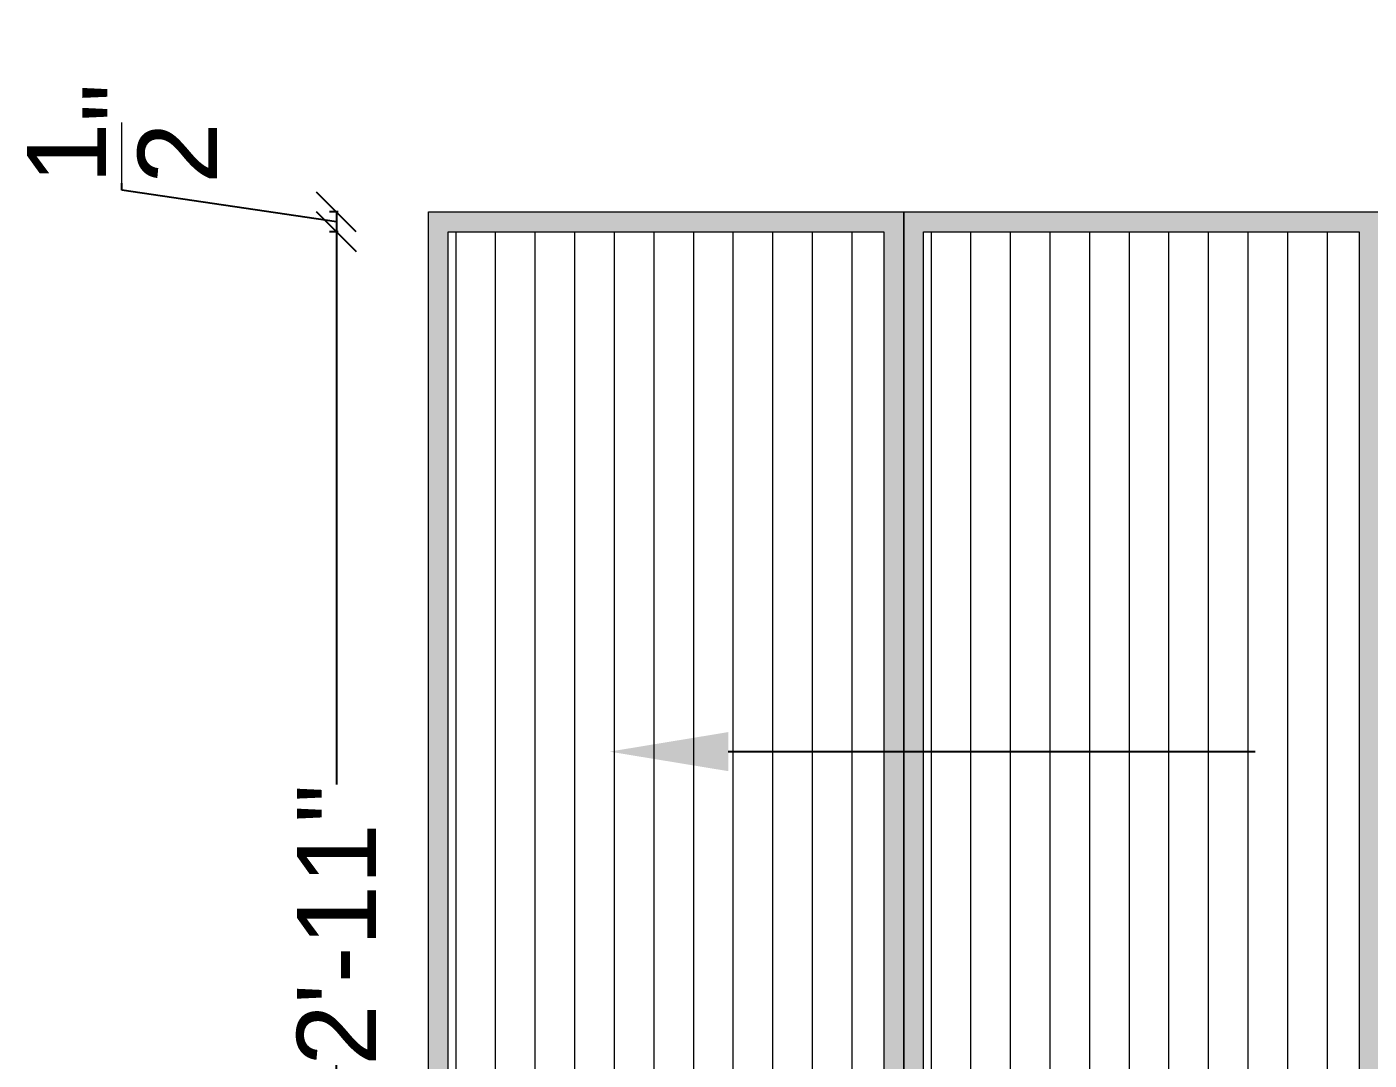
# Model space of a CAD drawing. Header units: inches. Extents: x 15448 to 46480, y -8154 to 0.
# Drawn here: x 19660.88 to 19694.77, y -3079.17 to -3053.09 of the extents above; entities that cross this region are included whole.
import ezdxf
from ezdxf import colors
from ezdxf.entities.mleader import LeaderData, LeaderLine
from ezdxf.math import Vec2, Vec3

# ---------------------------------------------------------------- set-up
doc = ezdxf.new("R2010")
doc.units = ezdxf.units.IN
doc.header["$MEASUREMENT"] = 0
doc.layers.add('IEL-HATCH-002', color=7, linetype='Continuous')
doc.styles.add('b.k', font='verdana.ttf')
doc.styles.get("Standard").update_dxf_attribs({"font": 'arial.ttf'})
doc.dimstyles.new('STANDARD$0', dxfattribs={"dimscale": 0, "dimtxt": 6, "dimasz": 3, "dimexe": 2, "dimexo": 2, "dimgap": 0, "dimtad": 0, "dimtih": 1, "dimtoh": 1, "dimdec": 1, "dimzin": 0, "dimdsep": 46, "dimlunit": 4, "dimtxsty": 'b.k', "dimcen": 2.5, "dimclrd": 256, "dimclre": 256, "dimclrt": 256, "dimadec": 0, "dimazin": 0, "dimtfac": 1, "dimtdec": 1, "dimtofl": 0, "dimtmove": 2, "dimatfit": 2, "dimfxl": 1, "dimfrac": 2, "dimtolj": 1, "dimtzin": 0, "dimlwd": 9, "dimlwe": 9, "dimarcsym": 0})

# ---------------------------------------------------------------- blocks, each defined once
blk = doc.blocks.new('_Oblique')
at = {"color": 0, "linetype": 'ByBlock', "lineweight": -2}
blk.add_line((-0.5, -0.5), (0.5, 0.5), dxfattribs=at)
blk = doc.blocks.new('*D347')
at = {"color": 1, "lineweight": -2, "transparency": 16777216}
for p, q in [((19663.28129354428, -3057.212989478289), (19663.28129354428, -3057.032989478289)), ((19668.69848481488, -3058.009945139954), (19663.28129354428, -3057.212989478289)), ((19668.73785489362, -3057.759945139954), (19668.51848481488, -3057.759945139954)), ((19668.69848481488, -3057.759945139954), (19668.69848481488, -3058.259945139954)), ((19668.73785489362, -3058.259945139954), (19668.51848481488, -3058.259945139954))]:
    blk.add_line(p, q, dxfattribs=at)
at = {"layer": 'Defpoints', "color": 0, "transparency": 16777216}
for p in [(19671.02139608507, -3057.759945139954), (19668.69848481488, -3058.259945139954), (19671.52139608507, -3058.259945139954)]:
    blk.add_point(p, dxfattribs=at)
at = {"color": 1, "lineweight": -2, "transparency": 16777216}
for p, rotation in [((19668.69848481488, -3057.759945139954), 90), ((19668.69848481488, -3058.259945139954), 270)]:
    blk.add_blockref('_Oblique', p, dxfattribs=dict(at, rotation=rotation))
at = {"color": 1, "lineweight": 5, "transparency": 16777216, "insert": (19663.28129354428, -3055.783371470109), "char_height": 2, "attachment_point": 5, "rotation": 90}
blk.add_mtext('\\A1;{\\H1x;\\S1/2;}"', dxfattribs=at)
blk = doc.blocks.new('*D348')
at = {"color": 1, "lineweight": -2, "transparency": 16777216}
for p, q in [((19668.73785489362, -3058.259945139954), (19668.51848481489, -3058.259945139954)), ((19668.69848481489, -3058.259945139954), (19668.69848481489, -3072.217694116762)), ((19668.69848481489, -3093.259945139955), (19668.69848481489, -3079.302196163147)), ((19668.73785489362, -3093.259945139955), (19668.51848481489, -3093.259945139955))]:
    blk.add_line(p, q, dxfattribs=at)
at = {"layer": 'Defpoints', "color": 0, "transparency": 16777216}
for p in [(19671.52139608507, -3058.259945139954), (19668.69848481489, -3093.259945139955), (19671.52139608507, -3093.259945139955)]:
    blk.add_point(p, dxfattribs=at)
at = {"color": 1, "lineweight": -2, "transparency": 16777216}
for p, rotation in [((19668.69848481489, -3058.259945139954), 90), ((19668.69848481489, -3093.259945139955), 270)]:
    blk.add_blockref('_Oblique', p, dxfattribs=dict(at, rotation=rotation))
at = {"color": 1, "lineweight": 5, "transparency": 16777216, "insert": (19668.69848481488, -3075.75994513996), "char_height": 2, "attachment_point": 5, "rotation": 90}
blk.add_mtext('\\A1;2\'-11"', dxfattribs=at)

msp = doc.modelspace()

# ---------------------------------------------------------------- hatches: boundary and pattern name
at = {"layer": 'IEL-HATCH-002', "lineweight": 5, "true_color": 0x9d754d, "transparency": 33554687}
h = msp.add_hatch(color=35, dxfattribs=at)
h.dxf.hatch_style = 1
h.paths.add_polyline_path([(19683.02139608506, -3057.759945139953), (19671.02139608506, -3057.759945139953), (19671.02139608506, -3093.759945139953), (19683.02139608506, -3093.759945139953)])
h.paths.add_polyline_path([(19671.52139608506, -3058.259945139953), (19682.52139608506, -3058.259945139953), (19682.52139608506, -3093.259945139953), (19671.52139608506, -3093.259945139953)], flags=16)
h.paths.add_polyline_path([(19683.02139608506, -3105.759945139953), (19671.02139608506, -3105.759945139953), (19671.02139608506, -3141.759945139953), (19683.02139608506, -3141.759945139953)])
h.paths.add_polyline_path([(19671.52139608506, -3106.259945139953), (19682.52139608506, -3106.259945139953), (19682.52139608506, -3141.259945139953), (19671.52139608506, -3141.259945139953)], flags=16)
h.paths.add_polyline_path([(19683.02139608506, -3093.759945139953), (19671.02139608506, -3093.759945139953), (19671.02139608506, -3105.759945139953), (19683.02139608506, -3105.759945139953)])
h.paths.add_polyline_path([(19671.52139608506, -3094.259945139953), (19682.52139608506, -3094.259945139953), (19682.52139608506, -3105.259945139953), (19671.52139608506, -3105.259945139953)], flags=16)
edge = h.paths.add_edge_path(flags=0)
edge.add_arc((19677.02139608495, -3096.657829318605), 0.2311574669427209, 149.999999999337, 179.9999999993237, ccw=False)
edge.add_arc((19677.02139608496, -3096.426671851658), 0.2311574669461381, 179.9999999995491, 210.0000000004073, ccw=False)
edge.add_line((19676.79023861801, -3096.426671851656), (19676.79023861802, -3095.59386761338))
edge.add_arc((19677.02139608497, -3095.593867613382), 0.2311574669436304, 149.9999999985561, 179.9999999994365, ccw=False)
edge.add_arc((19677.02139608497, -3095.362710146434), 0.2311574669464611, 179.999999999211, 209.9999999994986, ccw=False)
edge.add_line((19676.79023861802, -3095.362710146431), (19676.79023861803, -3094.529905908149))
edge.add_arc((19677.02139608498, -3094.529905908153), 0.2311574669422094, 149.9999999999529, 179.999999999211, ccw=False)
edge.add_arc((19677.02139608498, -3094.298748441208), 0.2311574669489607, 180, 209.9999999995358, ccw=False)
edge.add_line((19676.79023861804, -3094.298748441208), (19677.15255355193, -3094.298748441211))
edge.add_line((19677.15255355192, -3094.298748441211), (19677.25255355193, -3094.298748441208))
edge.add_arc((19677.02139608498, -3094.298748441208), 0.2311574669467404, -30.00000000190181, 0, ccw=False)
edge.add_arc((19677.02139608498, -3094.529905908154), 0.2311574669433519, -4.5088199840392917e-10, 29.999999998522526, ccw=False)
edge.add_line((19677.25255355192, -3094.529905908156), (19677.25255355192, -3095.362710146432))
edge.add_arc((19677.02139608497, -3095.36271014643), 0.2311574669471383, 329.99999999890935, 359.9999999995491, ccw=False)
edge.add_arc((19677.02139608497, -3095.593867613378), 0.2311574669441477, -7.889866537880152e-10, 29.999999999626425, ccw=False)
edge.add_line((19677.25255355191, -3095.593867613381), (19677.2525535519, -3096.426671851667))
edge.add_arc((19677.02139608495, -3096.426671851664), 0.2311574669448646, 330.0000000006966, 359.9999999993237, ccw=False)
edge.add_arc((19677.02139608495, -3096.657829318605), 0.231157466945114, -5.636024980049115e-10, 29.999999999400984, ccw=False)
edge.add_line((19677.2525535519, -3096.657829318607), (19677.25255355189, -3097.490633556884))
edge.add_arc((19677.02139608495, -3097.490633556883), 0.2311574669465699, 329.9999999995926, 359.9999999995491, ccw=False)
edge.add_arc((19677.02139608494, -3097.721791023831), 0.231157466947672, -7.889866537880152e-10, 30.0000000001819, ccw=False)
edge.add_line((19677.25255355189, -3097.721791023834), (19677.25255355188, -3098.554595262115))
edge.add_arc((19677.02139608494, -3098.554595262112), 0.2311574669455468, 329.9999999993974, 359.99999999921096, ccw=False)
edge.add_arc((19677.02139608494, -3098.785752729056), 0.2311574669439204, -4.5088199840392917e-10, 29.999999999010583, ccw=False)
edge.add_line((19677.25255355188, -3098.785752729058), (19677.25255355187, -3099.618556967336))
edge.add_arc((19677.02139608492, -3099.618556967334), 0.2311574669473088, 302.7438041730406, 359.9999999995491, ccw=False)
edge.add_spline(control_points=[(19677.14642534938, -3099.812982936675), (19677.16148011331, -3099.856545838492), (19677.201810925, -3100.000587289797), (19677.23109670933, -3100.102182916261), (19677.2507368838, -3100.170316854787)], knot_values=[0, 0, 0, 0, 0.1141572329172678, 0.3466016303527853, 0.3466016303527853, 0.3466016303527853, 0.3466016303527853], degree=3, periodic=0)
edge.add_spline(control_points=[(19677.2507368838, -3100.170316854789), (19677.35281064721, -3100.210121403291), (19677.52481811822, -3100.27719720704), (19677.76816304128, -3100.380862479165), (19677.84636796141, -3100.526177326803), (19677.86552795893, -3100.637791232411), (19677.95288333305, -3100.659363031624), (19678.04111047502, -3100.694434589653), (19678.07108919763, -3100.793285825135), (19678.01572484275, -3100.882493242955), (19677.91387601201, -3100.864939217465), (19677.89494221685, -3100.893680320427)], knot_values=[0, 0, 0, 0, 0.3319457172320727, 0.5593713940211045, 0.7627906759835221, 0.8061479604985735, 0.8763031017604368, 1.001070928387396, 1.079969527614563, 1.150657615856572, 1.281648892515525, 1.281648892515525, 1.281648892515525, 1.281648892515525], degree=3, periodic=0)
edge.add_spline(control_points=[(19677.89494221685, -3100.893680320427), (19677.89478327102, -3100.893921596864), (19677.88450143627, -3100.910049851305), (19677.91456135821, -3101.104433660117), (19677.91363723327, -3101.348236933078), (19678.01635251851, -3101.713447398814), (19678.17022451787, -3101.979908967279), (19678.38034970532, -3102.14588822259), (19678.39377840222, -3102.406589700443), (19678.10246400328, -3102.522183216279), (19677.65435511155, -3102.723023873702), (19676.95838036973, -3102.719768945933), (19676.26561016137, -3102.664328556576), (19675.84453683209, -3102.525698952571), (19675.58455587362, -3102.348141373315), (19675.62981418691, -3102.12677022975), (19675.78769689568, -3101.9347299231), (19675.96129996176, -3101.712841892825), (19676.10147824387, -3101.398332688383), (19676.0723868972, -3101.153829568943), (19676.16247541664, -3100.924587572049), (19676.13595821288, -3100.885098507872)], knot_values=[1.281648892515525, 1.281648892515525, 1.281648892515525, 1.281648892515525, 1.282748540939646, 1.354303612757509, 1.774244973674678, 2.102360329258417, 2.454765852950806, 2.685757021997261, 2.883175009536926, 3.097129624077251, 3.522594061473488, 4.408978463109259, 5.104255115338091, 5.59437065465665, 5.772614118646746, 5.951380871902651, 6.17997774547312, 6.528912202271676, 6.798805069786871, 7.163749965968455, 7.344284159688607, 7.344284159688607, 7.344284159688607, 7.344284159688607], degree=3, periodic=0)
edge.add_spline(control_points=[(19676.13595821288, -3100.885098507872), (19676.13435975756, -3100.882718109651), (19676.10995287169, -3100.852287218199), (19676.01447414351, -3100.845698867002), (19675.96052406474, -3100.750341869037), (19676.01769323502, -3100.639595275396), (19676.12176953306, -3100.639027757641), (19676.15664418729, -3100.601771884601), (19676.1577426029, -3100.600528827033)], knot_values=[7.344284159688607, 7.344284159688607, 7.344284159688607, 7.344284159688607, 7.35516674914982, 7.491587394092469, 7.561821144903832, 7.650698142054309, 7.809160591789653, 7.814466894505005, 7.814466894505005, 7.814466894505005, 7.814466894505005], degree=3, periodic=0)
edge.add_spline(control_points=[(19676.1577426029, -3100.600528827033), (19676.17558677683, -3100.580334890124), (19676.2009511824, -3100.501221384418), (19676.30093611324, -3100.370941325135), (19676.5166240903, -3100.259018627324), (19676.69334573845, -3100.197717328478), (19676.78842194991, -3100.164737241926)], knot_values=[7.814466894505005, 7.814466894505005, 7.814466894505005, 7.814466894505005, 7.900669774338416, 8.044288081609443, 8.304775276476187, 8.608112935299886, 8.608112935299886, 8.608112935299886, 8.608112935299886], degree=3, periodic=0)
edge.add_spline(control_points=[(19676.78842194998, -3100.164737241879), (19676.84804582327, -3100.123812031489), (19676.8323030513, -3100.001802218976), (19676.8803202569, -3099.859934947025), (19676.90095922763, -3099.815860636662)], knot_values=[0.7792624189428321, 0.7792624190270767, 0.7792624190270767, 0.7792624190270767, 0.9990445865387061, 1.11436385422479, 1.11436385422479, 1.11436385422479, 1.11436385422479], degree=3, periodic=0)
edge.add_arc((19677.02139608493, -3099.618556967335), 0.2311574669460325, 179.9999999993237, 238.5995381174768, ccw=False)
edge.add_line((19676.79023861798, -3099.618556967332), (19676.79023861799, -3098.785752729048))
edge.add_arc((19677.02139608493, -3098.785752729051), 0.2311574669416409, 150.0000000002457, 179.9999999993237, ccw=False)
edge.add_arc((19677.02139608494, -3098.55459526211), 0.2311574669450747, 179.9999999994365, 209.9999999994986, ccw=False)
edge.add_line((19676.79023861799, -3098.554595262108), (19676.790238618, -3097.72179102383))
edge.add_arc((19677.02139608494, -3097.721791023832), 0.231157466943005, 149.9999999988489, 179.9999999994365, ccw=False)
edge.add_arc((19677.02139608494, -3097.490633556887), 0.2311574669431557, 179.999999999211, 209.9999999993336, ccw=False)
edge.add_line((19676.790238618, -3097.490633556884), (19676.79023861801, -3096.657829318603))
h.paths.add_polyline_path([(19676.95939739541, -3097.606212290356, -0.2512752057928399), (19677.08339477448, -3097.606212290357, -0.2512752057945546)], flags=0)
h.paths.add_polyline_path([(19676.9593973954, -3098.670173995583, -0.2512752057998141), (19677.08339477447, -3098.670173995583, -0.2512752057989255)], flags=0)
h.paths.add_polyline_path([(19676.95939739542, -3096.54225058513, -0.2512752057917643), (19677.08339477449, -3096.542250585131, -0.2512752057965136)], flags=0)
edge = h.paths.add_edge_path(flags=0)
edge.add_spline(control_points=[(19677.02459695247, -3099.739631735977), (19677.02552539895, -3099.742970526613), (19677.0264480433, -3099.74628600408), (19677.02736495536, -3099.749578544647)], knot_values=[0.399853318157019, 0.399853318157019, 0.399853318157019, 0.399853318157019, 0.4060384486553351, 0.4060384486553351, 0.4060384486553351, 0.4060384486553351], degree=3, periodic=0)
edge.add_spline(control_points=[(19677.02736495536, -3099.749578544647), (19677.05333286109, -3099.84282672788), (19677.07470299922, -3099.917677648764), (19677.11609382964, -3100.06422501416), (19677.1348271141, -3100.129248649151), (19677.15340041787, -3100.193682273683)], knot_values=[0.004926422168232969, 0.004926422168232969, 0.004926422168232969, 0.004926422168232969, 0.1800957694325177, 0.1800957694325177, 0.3998533181570189, 0.3998533181570189, 0.3998533181570189, 0.3998533181570189], degree=3, periodic=0)
edge.add_spline(control_points=[(19677.15340041787, -3100.193682273683), (19677.1446705498, -3100.195296539752), (19677.0618873009, -3100.20877678682), (19676.9777780525, -3100.200555070565), (19676.90219630294, -3100.187407013394)], knot_values=[0.09983347359727723, 0.09983347359727723, 0.09983347359727723, 0.09983347359727723, 0.1266057471997214, 0.3533699334606585, 0.3533699334606585, 0.3533699334606585, 0.3533699334606585], degree=3, periodic=0)
edge.add_spline(control_points=[(19676.99375755311, -3099.84805617449), (19676.98471765758, -3099.872573178846), (19676.97583385999, -3099.894010312778), (19676.95276340152, -3099.962935387547), (19676.94856687279, -3100.005073159792), (19676.93737381737, -3100.092237203869), (19676.93221689499, -3100.129011458522), (19676.90950410524, -3100.175002623687), (19676.90605180309, -3100.181235187721), (19676.90219630294, -3100.187407013394)], knot_values=[0.7735575014796725, 0.7735575014796725, 0.7735575014796725, 0.7735575014796725, 0.836162345024374, 0.836162345024374, 0.974763825923194, 0.974763825923194, 1.056113221571309, 1.056113221571309, 1.068779357752417, 1.068779357752417, 1.068779357752417, 1.068779357752417], degree=3, periodic=0)
edge.add_spline(control_points=[(19676.90219630294, -3100.187407013394), (19676.9777780525, -3100.200555070565), (19677.0618873009, -3100.20877678682), (19677.1446705498, -3100.195296539752), (19677.15340041787, -3100.193682273683)], knot_values=[0.09983347359727723, 0.09983347359727723, 0.09983347359727723, 0.09983347359727723, 0.3265976598582143, 0.3533699334606585, 0.3533699334606585, 0.3533699334606585, 0.3533699334606585], degree=3, periodic=0)
edge.add_spline(control_points=[(19677.15340041787, -3100.193682273683), (19677.1348271141, -3100.129248649151), (19677.11609382964, -3100.06422501416), (19677.07470299922, -3099.917677648764), (19677.05333286109, -3099.84282672788), (19677.02736495536, -3099.749578544647)], knot_values=[0.004926422168232992, 0.004926422168232992, 0.004926422168232992, 0.004926422168232992, 0.2246839708927342, 0.2246839708927342, 0.3998533181570189, 0.3998533181570189, 0.3998533181570189, 0.3998533181570189], degree=3, periodic=0)
edge.add_spline(control_points=[(19677.02255074945, -3099.749709351533), (19677.02324705946, -3099.746408201684), (19677.02392954969, -3099.743049838841), (19677.02459695247, -3099.739631735979)], knot_values=[0.697560864125554, 0.697560864125554, 0.697560864125554, 0.697560864125554, 0.7034162723765264, 0.7034162723765264, 0.7034162723765264, 0.7034162723765264], degree=3, periodic=0)
h.paths.add_polyline_path([(19676.95939739543, -3095.478288879905, -0.2512752057978059), (19677.0833947745, -3095.478288879908, -0.2512752058012085)], flags=0)
h.paths.add_polyline_path([(19677.08339477452, -3094.414327174683, -0.2512752057919592), (19676.95939739544, -3094.41432717468, -0.2512752057921691)], flags=0)
h = msp.add_hatch(color=35, dxfattribs=at)
h.dxf.hatch_style = 1
h.paths.add_polyline_path([(19695.02139608506, -3057.759945139953), (19683.02139608506, -3057.759945139953), (19683.02139608506, -3093.759945139953), (19695.02139608506, -3093.759945139953)])
h.paths.add_polyline_path([(19683.52139608506, -3058.259945139953), (19694.52139608506, -3058.259945139953), (19694.52139608506, -3093.259945139953), (19683.52139608506, -3093.259945139953)], flags=16)
h.paths.add_polyline_path([(19695.02139608506, -3105.759945139953), (19683.02139608506, -3105.759945139953), (19683.02139608506, -3141.759945139953), (19695.02139608506, -3141.759945139953)])
h.paths.add_polyline_path([(19683.52139608506, -3106.259945139953), (19694.52139608506, -3106.259945139953), (19694.52139608506, -3141.259945139953), (19683.52139608506, -3141.259945139953)], flags=16)
h.paths.add_polyline_path([(19695.02139608506, -3093.759945139953), (19683.02139608506, -3093.759945139953), (19683.02139608506, -3105.759945139953), (19695.02139608506, -3105.759945139953)])
h.paths.add_polyline_path([(19683.52139608506, -3094.259945139953), (19694.52139608506, -3094.259945139953), (19694.52139608506, -3105.259945139953), (19683.52139608506, -3105.259945139953)], flags=16)
edge = h.paths.add_edge_path(flags=0)
edge.add_arc((19689.02139608495, -3096.657829318605), 0.2311574669427209, 149.999999999337, 179.9999999993237, ccw=False)
edge.add_arc((19689.02139608496, -3096.426671851658), 0.2311574669461381, 179.9999999995491, 210.0000000004073, ccw=False)
edge.add_line((19688.79023861801, -3096.426671851656), (19688.79023861802, -3095.59386761338))
edge.add_arc((19689.02139608497, -3095.593867613382), 0.2311574669436304, 149.9999999985561, 179.9999999994365, ccw=False)
edge.add_arc((19689.02139608497, -3095.362710146434), 0.2311574669464611, 179.999999999211, 209.9999999994986, ccw=False)
edge.add_line((19688.79023861802, -3095.362710146431), (19688.79023861803, -3094.529905908149))
edge.add_arc((19689.02139608498, -3094.529905908153), 0.2311574669422094, 149.9999999999529, 179.999999999211, ccw=False)
edge.add_arc((19689.02139608498, -3094.298748441208), 0.2311574669489607, 180, 209.9999999995358, ccw=False)
edge.add_line((19688.79023861804, -3094.298748441208), (19689.15255355193, -3094.298748441211))
edge.add_line((19689.15255355192, -3094.298748441211), (19689.25255355193, -3094.298748441208))
edge.add_arc((19689.02139608498, -3094.298748441208), 0.2311574669467404, -30.00000000190181, 0, ccw=False)
edge.add_arc((19689.02139608498, -3094.529905908154), 0.2311574669433519, -4.5088199840392917e-10, 29.999999998522526, ccw=False)
edge.add_line((19689.25255355192, -3094.529905908156), (19689.25255355192, -3095.362710146432))
edge.add_arc((19689.02139608497, -3095.36271014643), 0.2311574669471383, 329.99999999890935, 359.9999999995491, ccw=False)
edge.add_arc((19689.02139608497, -3095.593867613378), 0.2311574669441477, -7.889866537880152e-10, 29.999999999626425, ccw=False)
edge.add_line((19689.25255355191, -3095.593867613381), (19689.2525535519, -3096.426671851667))
edge.add_arc((19689.02139608495, -3096.426671851664), 0.2311574669448646, 330.0000000006966, 359.9999999993237, ccw=False)
edge.add_arc((19689.02139608495, -3096.657829318605), 0.231157466945114, -5.636024980049115e-10, 29.999999999400984, ccw=False)
edge.add_line((19689.2525535519, -3096.657829318607), (19689.25255355189, -3097.490633556884))
edge.add_arc((19689.02139608495, -3097.490633556883), 0.2311574669465699, 329.9999999995926, 359.9999999995491, ccw=False)
edge.add_arc((19689.02139608494, -3097.721791023831), 0.231157466947672, -7.889866537880152e-10, 30.0000000001819, ccw=False)
edge.add_line((19689.25255355189, -3097.721791023834), (19689.25255355188, -3098.554595262115))
edge.add_arc((19689.02139608494, -3098.554595262112), 0.2311574669455468, 329.9999999993974, 359.99999999921096, ccw=False)
edge.add_arc((19689.02139608494, -3098.785752729056), 0.2311574669439204, -4.5088199840392917e-10, 29.999999999010583, ccw=False)
edge.add_line((19689.25255355188, -3098.785752729058), (19689.25255355187, -3099.618556967336))
edge.add_arc((19689.02139608492, -3099.618556967334), 0.2311574669473088, 302.7438041730406, 359.9999999995491, ccw=False)
edge.add_spline(control_points=[(19689.14642534938, -3099.812982936675), (19689.16148011331, -3099.856545838492), (19689.201810925, -3100.000587289797), (19689.23109670933, -3100.102182916261), (19689.2507368838, -3100.170316854787)], knot_values=[0, 0, 0, 0, 0.1141572329172678, 0.3466016303527853, 0.3466016303527853, 0.3466016303527853, 0.3466016303527853], degree=3, periodic=0)
edge.add_spline(control_points=[(19689.2507368838, -3100.170316854789), (19689.35281064721, -3100.210121403291), (19689.52481811822, -3100.27719720704), (19689.76816304128, -3100.380862479165), (19689.84636796141, -3100.526177326803), (19689.86552795893, -3100.637791232411), (19689.95288333305, -3100.659363031624), (19690.04111047502, -3100.694434589653), (19690.07108919763, -3100.793285825135), (19690.01572484275, -3100.882493242955), (19689.91387601201, -3100.864939217465), (19689.89494221685, -3100.893680320427)], knot_values=[0, 0, 0, 0, 0.3319457172320727, 0.5593713940211045, 0.7627906759835221, 0.8061479604985735, 0.8763031017604368, 1.001070928387396, 1.079969527614563, 1.150657615856572, 1.281648892515525, 1.281648892515525, 1.281648892515525, 1.281648892515525], degree=3, periodic=0)
edge.add_spline(control_points=[(19689.89494221685, -3100.893680320427), (19689.89478327102, -3100.893921596864), (19689.88450143627, -3100.910049851305), (19689.91456135821, -3101.104433660117), (19689.91363723327, -3101.348236933078), (19690.01635251851, -3101.713447398814), (19690.17022451787, -3101.979908967279), (19690.38034970532, -3102.14588822259), (19690.39377840222, -3102.406589700443), (19690.10246400328, -3102.522183216279), (19689.65435511155, -3102.723023873702), (19688.95838036973, -3102.719768945933), (19688.26561016137, -3102.664328556576), (19687.84453683209, -3102.525698952571), (19687.58455587362, -3102.348141373315), (19687.62981418691, -3102.12677022975), (19687.78769689568, -3101.9347299231), (19687.96129996176, -3101.712841892825), (19688.10147824387, -3101.398332688383), (19688.0723868972, -3101.153829568943), (19688.16247541664, -3100.924587572049), (19688.13595821288, -3100.885098507872)], knot_values=[1.281648892515525, 1.281648892515525, 1.281648892515525, 1.281648892515525, 1.282748540939646, 1.354303612757509, 1.774244973674678, 2.102360329258417, 2.454765852950806, 2.685757021997261, 2.883175009536926, 3.097129624077251, 3.522594061473488, 4.408978463109259, 5.104255115338091, 5.59437065465665, 5.772614118646746, 5.951380871902651, 6.17997774547312, 6.528912202271676, 6.798805069786871, 7.163749965968455, 7.344284159688607, 7.344284159688607, 7.344284159688607, 7.344284159688607], degree=3, periodic=0)
edge.add_spline(control_points=[(19688.13595821288, -3100.885098507872), (19688.13435975756, -3100.882718109651), (19688.10995287169, -3100.852287218199), (19688.01447414351, -3100.845698867002), (19687.96052406474, -3100.750341869037), (19688.01769323502, -3100.639595275396), (19688.12176953306, -3100.639027757641), (19688.15664418729, -3100.601771884601), (19688.1577426029, -3100.600528827033)], knot_values=[7.344284159688607, 7.344284159688607, 7.344284159688607, 7.344284159688607, 7.35516674914982, 7.491587394092469, 7.561821144903832, 7.650698142054309, 7.809160591789653, 7.814466894505005, 7.814466894505005, 7.814466894505005, 7.814466894505005], degree=3, periodic=0)
edge.add_spline(control_points=[(19688.1577426029, -3100.600528827033), (19688.17558677683, -3100.580334890124), (19688.2009511824, -3100.501221384418), (19688.30093611324, -3100.370941325135), (19688.5166240903, -3100.259018627324), (19688.69334573845, -3100.197717328478), (19688.78842194991, -3100.164737241926)], knot_values=[7.814466894505005, 7.814466894505005, 7.814466894505005, 7.814466894505005, 7.900669774338416, 8.044288081609443, 8.304775276476187, 8.608112935299886, 8.608112935299886, 8.608112935299886, 8.608112935299886], degree=3, periodic=0)
edge.add_spline(control_points=[(19688.78842194998, -3100.164737241879), (19688.84804582327, -3100.123812031489), (19688.8323030513, -3100.001802218976), (19688.8803202569, -3099.859934947025), (19688.90095922763, -3099.815860636662)], knot_values=[0.7792624189428321, 0.7792624190270767, 0.7792624190270767, 0.7792624190270767, 0.9990445865387061, 1.11436385422479, 1.11436385422479, 1.11436385422479, 1.11436385422479], degree=3, periodic=0)
edge.add_arc((19689.02139608493, -3099.618556967335), 0.2311574669460325, 179.9999999993237, 238.5995381174768, ccw=False)
edge.add_line((19688.79023861798, -3099.618556967332), (19688.79023861799, -3098.785752729048))
edge.add_arc((19689.02139608493, -3098.785752729051), 0.2311574669416409, 150.0000000002457, 179.9999999993237, ccw=False)
edge.add_arc((19689.02139608494, -3098.55459526211), 0.2311574669450747, 179.9999999994365, 209.9999999994986, ccw=False)
edge.add_line((19688.79023861799, -3098.554595262108), (19688.790238618, -3097.72179102383))
edge.add_arc((19689.02139608494, -3097.721791023832), 0.231157466943005, 149.9999999988489, 179.9999999994365, ccw=False)
edge.add_arc((19689.02139608494, -3097.490633556887), 0.2311574669431557, 179.999999999211, 209.9999999993336, ccw=False)
edge.add_line((19688.790238618, -3097.490633556884), (19688.79023861801, -3096.657829318603))
h.paths.add_polyline_path([(19688.95939739541, -3097.606212290356, -0.2512752057928399), (19689.08339477448, -3097.606212290357, -0.2512752057945546)], flags=0)
h.paths.add_polyline_path([(19688.9593973954, -3098.670173995583, -0.2512752057998141), (19689.08339477447, -3098.670173995583, -0.2512752057989255)], flags=0)
h.paths.add_polyline_path([(19688.95939739542, -3096.54225058513, -0.2512752057917643), (19689.08339477449, -3096.542250585131, -0.2512752057965136)], flags=0)
edge = h.paths.add_edge_path(flags=0)
edge.add_spline(control_points=[(19689.02459695247, -3099.739631735977), (19689.02552539895, -3099.742970526613), (19689.0264480433, -3099.74628600408), (19689.02736495536, -3099.749578544647)], knot_values=[0.399853318157019, 0.399853318157019, 0.399853318157019, 0.399853318157019, 0.4060384486553351, 0.4060384486553351, 0.4060384486553351, 0.4060384486553351], degree=3, periodic=0)
edge.add_spline(control_points=[(19689.02736495536, -3099.749578544647), (19689.05333286109, -3099.84282672788), (19689.07470299922, -3099.917677648764), (19689.11609382964, -3100.06422501416), (19689.1348271141, -3100.129248649151), (19689.15340041787, -3100.193682273683)], knot_values=[0.004926422168232969, 0.004926422168232969, 0.004926422168232969, 0.004926422168232969, 0.1800957694325177, 0.1800957694325177, 0.3998533181570189, 0.3998533181570189, 0.3998533181570189, 0.3998533181570189], degree=3, periodic=0)
edge.add_spline(control_points=[(19689.15340041787, -3100.193682273683), (19689.1446705498, -3100.195296539752), (19689.0618873009, -3100.20877678682), (19688.9777780525, -3100.200555070565), (19688.90219630294, -3100.187407013394)], knot_values=[0.09983347359727723, 0.09983347359727723, 0.09983347359727723, 0.09983347359727723, 0.1266057471997214, 0.3533699334606585, 0.3533699334606585, 0.3533699334606585, 0.3533699334606585], degree=3, periodic=0)
edge.add_spline(control_points=[(19688.99375755311, -3099.84805617449), (19688.98471765758, -3099.872573178846), (19688.97583385999, -3099.894010312778), (19688.95276340152, -3099.962935387547), (19688.94856687279, -3100.005073159792), (19688.93737381737, -3100.092237203869), (19688.93221689499, -3100.129011458522), (19688.90950410524, -3100.175002623687), (19688.90605180309, -3100.181235187721), (19688.90219630294, -3100.187407013394)], knot_values=[0.7735575014796725, 0.7735575014796725, 0.7735575014796725, 0.7735575014796725, 0.836162345024374, 0.836162345024374, 0.974763825923194, 0.974763825923194, 1.056113221571309, 1.056113221571309, 1.068779357752417, 1.068779357752417, 1.068779357752417, 1.068779357752417], degree=3, periodic=0)
edge.add_spline(control_points=[(19688.90219630294, -3100.187407013394), (19688.9777780525, -3100.200555070565), (19689.0618873009, -3100.20877678682), (19689.1446705498, -3100.195296539752), (19689.15340041787, -3100.193682273683)], knot_values=[0.09983347359727723, 0.09983347359727723, 0.09983347359727723, 0.09983347359727723, 0.3265976598582143, 0.3533699334606585, 0.3533699334606585, 0.3533699334606585, 0.3533699334606585], degree=3, periodic=0)
edge.add_spline(control_points=[(19689.15340041787, -3100.193682273683), (19689.1348271141, -3100.129248649151), (19689.11609382964, -3100.06422501416), (19689.07470299922, -3099.917677648764), (19689.05333286109, -3099.84282672788), (19689.02736495536, -3099.749578544647)], knot_values=[0.004926422168232992, 0.004926422168232992, 0.004926422168232992, 0.004926422168232992, 0.2246839708927342, 0.2246839708927342, 0.3998533181570189, 0.3998533181570189, 0.3998533181570189, 0.3998533181570189], degree=3, periodic=0)
edge.add_spline(control_points=[(19689.02255074945, -3099.749709351533), (19689.02324705946, -3099.746408201684), (19689.02392954969, -3099.743049838841), (19689.02459695247, -3099.739631735979)], knot_values=[0.697560864125554, 0.697560864125554, 0.697560864125554, 0.697560864125554, 0.7034162723765264, 0.7034162723765264, 0.7034162723765264, 0.7034162723765264], degree=3, periodic=0)
h.paths.add_polyline_path([(19688.95939739543, -3095.478288879905, -0.2512752057978059), (19689.0833947745, -3095.478288879908, -0.2512752058012085)], flags=0)
h.paths.add_polyline_path([(19689.08339477452, -3094.414327174683, -0.2512752057919592), (19688.95939739544, -3094.41432717468, -0.2512752057921691)], flags=0)
at = {"layer": 'IEL-HATCH-002', "lineweight": 5, "true_color": 0xadddf7, "transparency": 33554687}
h = msp.add_hatch(dxfattribs=at)
h.set_pattern_fill('ANSI31', color=141, scale=8, angle=45)
h.set_pattern_definition([(90, (6184.717010597717, -856.4754995373969), (-1, 0), [])])
h.paths.add_polyline_path([(19671.52139608506, -3093.259945139953), (19682.52139608506, -3093.259945139953), (19682.52139608506, -3058.259945139953), (19671.52139608506, -3058.259945139953)])
h.paths.add_polyline_path([(19683.52139608506, -3093.259945139953), (19694.52139608506, -3093.259945139953), (19694.52139608506, -3058.259945139953), (19683.52139608506, -3058.259945139953)])
h.paths.add_polyline_path([(19695.52139608506, -3093.259945139953), (19706.52139608506, -3093.259945139953), (19706.52139608506, -3058.259945139953), (19695.52139608506, -3058.259945139953)])
h.paths.add_polyline_path([(19707.52139608506, -3093.259945139953), (19718.52139608506, -3093.259945139953), (19718.52139608506, -3058.259945139953), (19707.52139608506, -3058.259945139953)])
h.paths.add_polyline_path([(19671.52139608506, -3141.259945139953), (19682.52139608506, -3141.259945139953), (19682.52139608506, -3106.259945139953), (19671.52139608506, -3106.259945139953)])
h.paths.add_polyline_path([(19683.52139608506, -3141.259945139953), (19694.52139608506, -3141.259945139953), (19694.52139608506, -3106.259945139953), (19683.52139608506, -3106.259945139953)])
h.paths.add_polyline_path([(19695.52139608506, -3141.259945139953), (19706.52139608506, -3141.259945139953), (19706.52139608506, -3106.259945139953), (19695.52139608506, -3106.259945139953)])
h.paths.add_polyline_path([(19707.52139608506, -3141.259945139953), (19718.52139608506, -3141.259945139953), (19718.52139608506, -3106.259945139953), (19707.52139608506, -3106.259945139953)])

# ---------------------------------------------------------------- linework, layer by layer
at = {"lineweight": 5}
for p, q in [((19671.02139608506, -3141.759945139953), (19671.02139608506, -3057.759945139953)), ((19671.02139608506, -3057.759945139953), (19719.02139608506, -3057.759945139953)), ((19683.02139608506, -3141.759945139953), (19683.02139608506, -3057.759945139953))]:
    msp.add_line(p, q, dxfattribs=at)
for points in [[(19671.02139608506, -3057.759945139953), (19683.02139608506, -3057.759945139953), (19683.02139608506, -3093.759945139953), (19671.02139608506, -3093.759945139953)], [(19671.52139608506, -3058.259945139953), (19682.52139608506, -3058.259945139953), (19682.52139608506, -3093.259945139953), (19671.52139608506, -3093.259945139953)], [(19683.52139608506, -3058.259945139953), (19694.52139608506, -3058.259945139953), (19694.52139608506, -3093.259945139953), (19683.52139608506, -3093.259945139953)]]:
    msp.add_lwpolyline(points, close=True, dxfattribs=at)

# ---------------------------------------------------------------- dimensions: what is measured, and where the dimension line sits
dim = msp.add_linear_dim(base=(19668.69848481488, -3058.259945139954), p1=(19671.02139608506, -3057.759945139953), p2=(19671.52139608506, -3058.259945139953), angle=90, dimstyle='STANDARD$0', override={"dimscale": 1, "dimtxt": 2, "dimasz": 1, "dimexe": 0.18, "dimexo": 0.0625, "dimgap": 0.09, "dimtih": 0, "dimtoh": 0, "dimtxsty": 'Standard', "dimblk": 'Oblique', "dimcen": 0.09, "dimclrd": 1, "dimclre": 1, "dimclrt": 1, "dimtdec": 0, "dimtmove": 1, "dimatfit": 3, "dimldrblk": 'Oblique', "dimfxl": 0.03937007874015748, "dimfxlon": 1, "dimfrac": 0, "dimlwd": 65534, "dimlwe": 65534, "dimarcsym": 1}, dxfattribs=at)
dim.commit()
dim.dimension.update_dxf_attribs({"geometry": '*D347', "text_midpoint": (19663.28129354428, -3056.942989478295), "dimtype": 160})
dim = msp.add_linear_dim(base=(19668.69848481489, -3093.259945139955), p1=(19671.52139608506, -3058.259945139953), p2=(19671.52139608506, -3093.259945139953), angle=90, dimstyle='STANDARD$0', override={"dimscale": 1, "dimtxt": 2, "dimasz": 1, "dimexe": 0.18, "dimexo": 0.0625, "dimgap": 0.09, "dimtih": 0, "dimtoh": 0, "dimtxsty": 'Standard', "dimblk": 'Oblique', "dimcen": 0.09, "dimclrd": 1, "dimclre": 1, "dimclrt": 1, "dimtdec": 0, "dimtmove": 1, "dimatfit": 3, "dimldrblk": 'Oblique', "dimfxl": 0.03937007874015748, "dimfxlon": 1, "dimfrac": 0, "dimlwd": 65534, "dimlwe": 65534, "dimarcsym": 1}, dxfattribs=at)
dim.commit()
dim.dimension.update_dxf_attribs({"geometry": '*D348', "text_midpoint": (19668.69848481488, -3075.75994513996)})

# ---------------------------------------------------------------- leaders
at = {"color": 5, "lineweight": 5}
ml = msp.add_multileader_mtext('Standard', dxfattribs=at)
ml.set_content('', color=5)
ml.set_leader_properties()
ml.build(insert=Vec2(0, 0))
ml.multileader.update_dxf_attribs({"text_right_attachment_type": 6, "dogleg_length": 0.36, "arrow_head_size": 3})
ctx = ml.context
ctx.base_point, ctx.char_height, ctx.arrow_head_size, ctx.landing_gap_size, ctx.plane_origin = Vec3(19691.89479544129, -3071.384918669486), 0.18, 3, 0.09, Vec3(19642.52425421275, -3071.384918669486)
ctx.right_attachment = 6
notes = []
notes.append((ctx, [(0, (1, 1, 0), (19691.53479544129, -3071.384918669486), (1, 0), 0.36, [(0, [(19675.5913356828, -3071.384918669486)], 0, [])])]))
ctx.mtext.insert, ctx.mtext.flow_direction = Vec3(19691.98479544129, -3071.294918669486), 5
for ctx, leaders in notes:
    for number, flags, end, landing, length, lines in leaders:
        leader = LeaderData()
        leader.index, (leader.has_last_leader_line, leader.has_dogleg_vector, leader.attachment_direction) = number, flags
        leader.last_leader_point, leader.dogleg_vector, leader.dogleg_length = Vec3(end), Vec3(landing), length
        for number, points, colour, breaks in lines:
            line = LeaderLine()
            line.index, line.vertices, line.color, line.breaks = number, Vec3.list(points), colors.encode_raw_color(colour), breaks
            leader.lines.append(line)
        ctx.leaders.append(leader)

doc.saveas('drawing.dxf')
